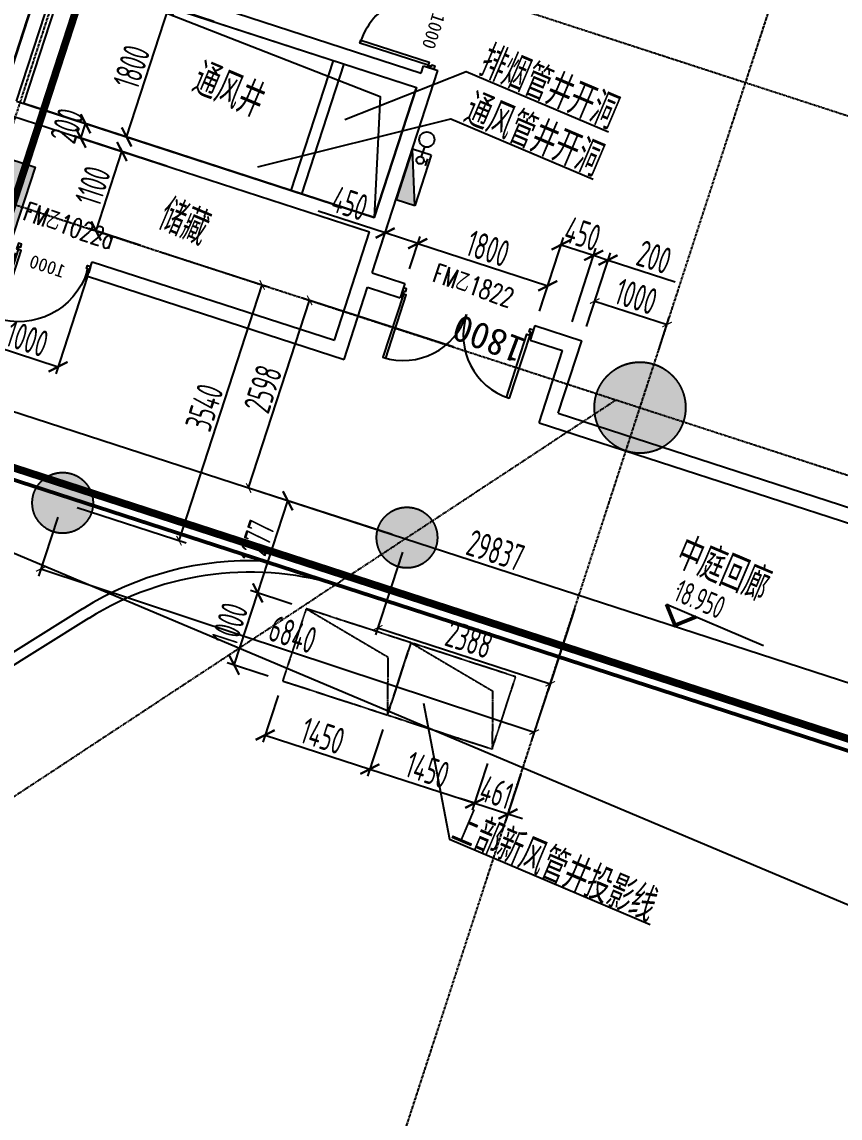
# Model space of a CAD drawing. Extents: x 11778731 to 12007717, y -6694179 to -6314888.
# Drawn here: x 11947444 to 11958213, y -6411741 to -6397310 of the extents above; entities that cross this region are included whole.
import ezdxf
from ezdxf.enums import TextEntityAlignment as Align
from ezdxf.xclip import XClip

# ---------------------------------------------------------------- set-up
doc = ezdxf.new("R2010")
doc.units = 0
doc.header["$LTSCALE"] = 10
doc.header["$MEASUREMENT"] = 0
doc.header["$XCLIPFRAME"] = 0
for name, pattern in [('A3-RG-axis-100$0$CENTER', [2, 1.25, -0.25, 0.25, -0.25]), ('A3-RI-5F$0$DASH', [0.35, 0.25, -0.1]), ('A3-RI-5F$0$DASHDOT', [1, 0.5, -0.25, 0, -0.25]), ('A3-RM-5F$0$DASH', [0.35, 0.25, -0.1]), ('DASHED2', [0.375, 0.25, -0.125])]:
    doc.linetypes.add(name, pattern=pattern)
for name, color, linetype in [('A-CLOD', 200, 'Continuous'), ('A3-RB-5F-100$0$A-DIMS-100', 1, 'Continuous'), ('A3-RG-axis-100$0$A-DIMS-100', 1, 'Continuous'), ('A3-RG-axis-100$0$A-GRID', 1, 'A3-RG-axis-100$0$CENTER'), ('A3-RI-5F$0$0M-FIRE', 30, 'A3-RI-5F$0$DASHDOT'), ('A3-RI-5F$0$A-1-10-01~10(B1~wd)$0$A-EVTR', 3, 'Continuous'), ('A3-RI-5F$0$A-DOOR', 32, 'Continuous'), ('A3-RI-5F$0$A-EVTR', 3, 'Continuous'), ('A3-RI-5F$0$A-FLOR', 2, 'Continuous'), ('A3-RI-5F$0$A-STRS-HRAL', 80, 'Continuous'), ('A3-RI-5F$0$A-SYMB-VOID', 35, 'Continuous'), ('A3-RI-5F$0$A-WALL', 7, 'Continuous'), ('A3-RM-5F$0$0P-FE-FH-P', 41, 'A3-RM-5F$0$YJdef_FE-FH_LINE_F'), ('A3-RM-5F$0$0P-FE-FH-V', 141, 'Continuous'), ('A3-RM-5F$0$0P-FE-HY', 141, 'Continuous'), ('A3-RM-5F$0$A-EQPM', 55, 'Continuous'), ('A3-RS-1F$0$A-HATH-GRAY', 8, 'Continuous'), ('A3-RS-1F$0$A-WALL', 7, 'Continuous'), ('A3-SYMB-5F-100$0$A-SYMB', 4, 'Continuous'), ('A3-SYMB-5F-100$0$A-SYMB-AREA', 4, 'Continuous'), ('A3-SYMB-5F-100$0$A-SYMB-DOOR', 3, 'Continuous'), ('A3-SYMB-5F-100$0$A-SYMB-DOOR1', 3, 'Continuous'), ('A3-SYMB-5F-100$0$A-SYMB-DOOR2', 3, 'Continuous'), ('A3-SYMB-5F-100$0$A-SYMB-DOOR3', 3, 'Continuous'), ('A3-SYMB-5F-100$0$A-SYMB-NAME', 4, 'Continuous'), ('A3-SYMB-5F-100$0$A-SYMB-NAME-E', 4, 'Continuous')]:
    doc.layers.add(name, color=color, linetype=linetype)
doc.styles.add('A3-RB-5F-100$0$XD2008', font='xd-hzs.shx', dxfattribs={"width": 0.7, "bigfont": 'xd-hztxt.shx'})
doc.styles.add('A3-RG-axis-100$0$XD2008', font='xd-hzs.shx', dxfattribs={"width": 0.7, "bigfont": 'xd-hztxt.shx'})
doc.styles.add('A3-RI-5F$0$Standard', font='')
doc.styles.add('A3-RM-5F$0$hz1', font='hzs.shx', dxfattribs={"width": 0.75, "bigfont": 'hztxt.shx'})
doc.styles.add('A3-SYMB-5F-100$0$ECADI', font='hzs.shx', dxfattribs={"width": 0.7, "bigfont": 'hztxt.shx'})
doc.styles.add('A3-SYMB-5F-100$0$ECADI-TXT', font='simplex.shx', dxfattribs={"bigfont": 'hztxt.shx'})
doc.styles.add('A3-SYMB-5F-100$0$XD2008', font='hzs.shx', dxfattribs={"width": 0.7, "bigfont": 'hztxt.shx'})
doc.styles.get('A3-RI-5F$0$Standard').set_extended_font_data('SimSun')
doc.linetypes.add('A3-RM-5F$0$YJdef_FE-FH_LINE_F', pattern='A,4,-0.2,["F",A3-RM-5F$0$hz1,S=0.2,R=0,X=-0.1,Y=-0.1],-0.1', length=4.3)
doc.dimstyles.new('A3-RB-5F-100$0$XD100$0', dxfattribs={"dimscale": 100, "dimtxt": 3.5, "dimasz": 2, "dimexe": 1, "dimexo": 2, "dimgap": 0.5, "dimtad": 1, "dimdec": 0, "dimdsep": 46, "dimtxsty": 'A3-RB-5F-100$0$XD2008', "dimblk1": 'A3-RB-5F-100$0$_ARCHTICK', "dimblk2": 'A3-RB-5F-100$0$_ARCHTICK', "dimsah": 1, "dimcen": 2.5, "dimclrt": 4, "dimaunit": 1, "dimadec": 0, "dimazin": 0, "dimtfac": 1, "dimtdec": 0, "dimtix": 1, "dimtmove": 0, "dimatfit": 3, "dimfxl": 0, "dimtolj": 1, "dimtzin": 0, "dimarcsym": 0})
doc.dimstyles.new('A3-RG-axis-100$0$XD100$0', dxfattribs={"dimscale": 100, "dimtxt": 3.5, "dimasz": 1, "dimexe": 1, "dimexo": 2, "dimgap": 0.5, "dimtad": 1, "dimdec": 0, "dimdsep": 46, "dimtxsty": 'A3-RG-axis-100$0$XD2008', "dimblk1": 'A3-RG-axis-100$0$_ARCHTICK', "dimblk2": 'A3-RG-axis-100$0$_ARCHTICK', "dimsah": 1, "dimcen": 2.5, "dimclrt": 4, "dimaunit": 1, "dimadec": 0, "dimazin": 0, "dimtfac": 1, "dimtdec": 0, "dimtix": 1, "dimtmove": 0, "dimatfit": 3, "dimfxl": 0, "dimtolj": 1, "dimtzin": 0, "dimarcsym": 0})

# ---------------------------------------------------------------- blocks, each defined once
blk = doc.blocks.new('A3-RI-5F$0$J-双扇门-1800')
for points in [[(25, 80), (25, 955), (65, 955), (65, 80)], [(1775, 80), (1775, 955), (1735, 955), (1735, 80)], [(0, 80), (25, 80), (25, 40), (45, 40), (45, 0), (0, 0)], [(1800, 80), (1775, 80), (1775, 40), (1755, 40), (1755, 0), (1800, 0)]]:
    blk.add_lwpolyline(points, close=True)
for centre, start, end in [((25, 80), 360, 90), ((1775, 80), 90, 180)]:
    blk.add_arc(centre, 875, start, end)
at = {"layer": 'Defpoints', "style": 'A3-RI-5F$0$Standard'}
blk.add_text('1800', height=350, rotation=357.2239, dxfattribs=at).set_placement((43, 148))
blk = doc.blocks.new('A3-RI-5F$0$2')
at = {"layer": 'A3-RI-5F$0$A-1-10-01~10(B1~wd)$0$A-EVTR'}
for p, q in [((2275, 2475), (2350, 2475)), ((2275, 2475), (2275, 2400)), ((2350, 2475), (2350, 2100)), ((2400, 225), (2400, 2475)), ((2400, 2475), (2500, 2475)), ((550, 300), (550, 2400)), ((550, 2400), (2275, 2400)), ((2200, 2100), (2350, 2100)), ((2200, 600), (2350, 600)), ((2350, 600), (2350, 225)), ((2275, 300), (550, 300)), ((2275, 300), (2275, 225)), ((2350, 225), (2275, 225)), ((2500, 225), (2400, 225))]:
    blk.add_line(p, q, dxfattribs=at)
for points in [[(0, 2650), (2500, 2650), (2500, 50), (0, 50)], [(375, 600), (375, 550), (275, 550), (275, 600), (225, 600), (225, 2100), (275, 2100), (275, 2150), (375, 2150), (375, 2100), (425, 2100), (425, 600)], [(2300, 1350), (2350, 1350), (2350, 2100), (2300, 2100)], [(2450, 1350), (2500, 1350), (2500, 2100), (2450, 2100)], [(2300, 1350), (2350, 1350), (2350, 600), (2300, 600)], [(2450, 1350), (2500, 1350), (2500, 600), (2450, 600)]]:
    blk.add_lwpolyline(points, close=True, dxfattribs=at)
blk.add_lwpolyline([(2200, 600), (2200, 350), (600, 350), (600, 2350), (2200, 2350), (2200, 2100)], dxfattribs=at)
blk = doc.blocks.new('A3-RI-5F$0$J-单扇门-1000')
for points in [[(-1000, -40), (-975, -40), (-975, 0), (-955, 0), (-955, 40), (-1000, 40)], [(0, -40), (-25, -40), (-25, 0), (-45, 0), (-45, 40), (0, 40)], [(-25, -40), (-25, -990), (-65, -990), (-65, -40)]]:
    blk.add_lwpolyline(points, close=True)
blk.add_arc((-25, -40), 950, 180, 270)
at = {"layer": 'Defpoints', "style": 'A3-RI-5F$0$Standard'}
blk.add_text('1000', height=175, rotation=360, dxfattribs=at).set_placement((-694, -218))
blk = doc.blocks.new('A3-RI-5F$0$J-单扇门-1000-1')
for points in [[(-1000, -82), (-974, -82), (-974, -40), (-953, -40), (-953, 2), (-1000, 2)], [(0, -82), (-26, -82), (-26, -40), (-47, -40), (-47, 2), (0, 2)], [(-26, -82), (-26, -1029), (-68, -1029), (-68, -82)]]:
    blk.add_lwpolyline(points, close=True)
blk.add_arc((-26, -82), 947, 180, 270)
at = {"layer": 'Defpoints', "style": 'A3-RI-5F$0$Standard'}
blk.add_text('1000', height=175, rotation=360, dxfattribs=at).set_placement((-713, -242))
blk = doc.blocks.new('A3-RI-5F')
at = {"layer": 'A3-RI-5F$0$0M-FIRE', "const_width": 100}
blk.add_lwpolyline([(11967013, -6415253), (11967354, -6411246, 0.324925), (11965868, -6409201), (11937492, -6399981, 0.61964), (11935339, -6402015), (11936340, -6405264)], format="xyb", dxfattribs=at)
at = {"layer": 'A3-RI-5F$0$A-FLOR', "linetype": 'A3-RI-5F$0$DASH', "const_width": 50}
blk.add_lwpolyline([(11935482, -6401971), (11937485, -6408472, 0.221145), (11940310, -6411603), (11961152, -6420450, 0.509626), (11966700, -6417115), (11967196, -6411420, 0.349186), (11965822, -6409344), (11937379, -6400103, 0.607532), (11935482, -6401971)], format="xyb", close=True, dxfattribs=at)
at = {"layer": 'A3-RI-5F$0$A-STRS-HRAL'}
for p, q in [((11937492, -6399981), (11965868, -6409201)), ((11937379, -6400103), (11965822, -6409344))]:
    blk.add_line(p, q, dxfattribs=at)
at = {"layer": 'A3-RI-5F$0$A-STRS-HRAL', "color": 8}
for p, q in [((11943740, -6407850), (11948246, -6405034)), ((11948325, -6405161), (11943819, -6407977))]:
    blk.add_line(p, q, dxfattribs=at)
for radius, start in [(4150, 87.4518), (4000, 71.8419)]:
    blk.add_arc((11950445, -6408554), radius, start, 122, dxfattribs=at)
at = {"layer": 'A3-RI-5F$0$A-SYMB-VOID'}
blk.add_lwpolyline([(11937378, -6400103), (11964235, -6411426), (11964776, -6420196)], dxfattribs=at)
at = {"layer": 'A3-RI-5F$0$A-WALL'}
for p, q in [((11946967, -6398959), (11947770, -6396487)), ((11947992, -6396453), (11952699, -6397983)), ((11947374, -6398355), (11947930, -6396644)), ((11947930, -6396644), (11952638, -6398173)), ((11950988, -6399530), (11951544, -6397818)), ((11951130, -6399576), (11951686, -6397864)), ((11952055, -6400613), (11952920, -6397950)), ((11952699, -6397983), (11952730, -6397888)), ((11952730, -6397888), (11952920, -6397950)), ((11952081, -6399885), (11952638, -6398173)), ((11952859, -6398140), (11952859, -6398140)), ((11947374, -6398355), (11952081, -6399885)), ((11947312, -6398546), (11952019, -6400075)), ((11951556, -6401502), (11952019, -6400075)), ((11948308, -6400657), (11948370, -6400467)), ((11948370, -6400467), (11951556, -6401502)), ((11948308, -6400657), (11951684, -6401754)), ((11952055, -6400613), (11952483, -6400752)), ((11951684, -6401754), (11951993, -6400803)), ((11951993, -6400803), (11952421, -6400942)), ((11952483, -6400752), (11952421, -6400942)), ((11954195, -6401308), (11954133, -6401498)), ((11954195, -6401308), (11954813, -6401509)), ((11954133, -6401498), (11954561, -6401637)), ((11954504, -6402460), (11954813, -6401509)), ((11954252, -6402588), (11954561, -6401637)), ((11954504, -6402460), (11965439, -6406013)), ((11954252, -6402588), (11965419, -6406216))]:
    blk.add_line(p, q, dxfattribs=at)
at = {"layer": 'A3-RI-5F$0$A-DOOR'}
for name, p, rotation in [('A3-RI-5F$0$J-单扇门-1000-1', (11952863, -6397931), 251.9999999999614), ('A3-RI-5F$0$J-双扇门-1800', (11954177, -6401365), 161.9999999999112)]:
    blk.add_blockref(name, p, dxfattribs=dict(at, rotation=rotation))
at = {"layer": 'A3-RI-5F$0$A-DOOR', "xscale": -1, "rotation": 341.9997067485441}
blk.add_blockref('A3-RI-5F$0$J-单扇门-1000', (11947385, -6400261), dxfattribs=at)
at = {"layer": 'A3-RI-5F$0$A-EVTR', "rotation": 162.0000000030334}
blk.add_blockref('A3-RI-5F$0$2', (11947786, -6396439), dxfattribs=at)
blk = doc.blocks.new('A3-RG-axis-100$0$_ARCHTICK')
at = {"color": 0, "linetype": 'ByBlock', "const_width": 0.15}
blk.add_lwpolyline([(-0.5, -0.5), (0.5, 0.5)], dxfattribs=at)
blk = doc.blocks.new('*D302')
at = {"layer": 'A3-RG-axis-100$0$A-DIMS-100', "color": 0, "lineweight": -2}
for p, q in [((11947917, -6403831), (11947661, -6404607)), ((11947692, -6404512), (11954186, -6406659)), ((11954411, -6405978), (11954155, -6406754))]:
    blk.add_line(p, q, dxfattribs=at)
at = {"layer": 'Defpoints', "color": 0}
for p in [(11947980, -6403642), (11954474, -6405788), (11954186, -6406659)]:
    blk.add_point(p, dxfattribs=at)
at = {"layer": 'A3-RG-axis-100$0$A-DIMS-100', "color": 0, "lineweight": -2, "xscale": 100, "yscale": 100, "zscale": 100}
for p, rotation in [((11947692, -6404512), 161.7087106321232), ((11954186, -6406659), 341.7087106321233)]:
    blk.add_blockref('A3-RG-axis-100$0$_ARCHTICK', p, dxfattribs=dict(at, rotation=rotation))
at = {"layer": 'A3-RG-axis-100$0$A-DIMS-100', "color": 4, "insert": (11951010, -6405372), "char_height": 350, "attachment_point": 5, "rotation": 341.7087, "style": 'A3-RG-axis-100$0$XD2008'}
blk.add_mtext('\\A1;6840', dxfattribs=at)
blk = doc.blocks.new('*D303')
at = {"layer": 'A3-RG-axis-100$0$A-DIMS-100', "color": 0, "lineweight": -2}
for p, q in [((11949264, -6400337), (11950701, -6400803)), ((11949512, -6404139), (11950606, -6400773)), ((11948170, -6403703), (11949607, -6404170))]:
    blk.add_line(p, q, dxfattribs=at)
at = {"layer": 'Defpoints', "color": 0}
for p in [(11949074, -6400275), (11950606, -6400773), (11947980, -6403642)]:
    blk.add_point(p, dxfattribs=at)
at = {"layer": 'A3-RG-axis-100$0$A-DIMS-100', "color": 0, "lineweight": -2, "xscale": 100, "yscale": 100, "zscale": 100}
for p, rotation in [((11950606, -6400773), 71.99810502987245), ((11949512, -6404139), 251.9981050298724)]:
    blk.add_blockref('A3-RG-axis-100$0$_ARCHTICK', p, dxfattribs=dict(at, rotation=rotation))
at = {"layer": 'A3-RG-axis-100$0$A-DIMS-100', "color": 4, "insert": (11949845, -6402386), "char_height": 350, "attachment_point": 5, "rotation": 71.9981, "style": 'A3-RG-axis-100$0$XD2008'}
blk.add_mtext('\\A1;3540', dxfattribs=at)
blk = doc.blocks.new('*D304')
at = {"layer": 'A3-RG-axis-100$0$A-DIMS-100', "color": 0, "lineweight": -2}
for p, q in [((11950428, -6403446), (11951231, -6400976)), ((11953118, -6401589), (11951136, -6400945)), ((11952315, -6404059), (11950333, -6403416))]:
    blk.add_line(p, q, dxfattribs=at)
at = {"layer": 'Defpoints', "color": 0}
for p in [(11951231, -6400976), (11953308, -6401651), (11952505, -6404121)]:
    blk.add_point(p, dxfattribs=at)
at = {"layer": 'A3-RG-axis-100$0$A-DIMS-100', "color": 0, "lineweight": -2, "xscale": 100, "yscale": 100, "zscale": 100}
for p, rotation in [((11951231, -6400976), 71.99999999992403), ((11950428, -6403446), 251.999999999924)]:
    blk.add_blockref('A3-RG-axis-100$0$_ARCHTICK', p, dxfattribs=dict(at, rotation=rotation))
at = {"layer": 'A3-RG-axis-100$0$A-DIMS-100', "color": 4, "insert": (11950616, -6402142), "char_height": 350, "attachment_point": 5, "rotation": 72, "style": 'A3-RG-axis-100$0$XD2008'}
blk.add_mtext('\\A1;2598', dxfattribs=at)
blk = doc.blocks.new('*D248')
at = {"layer": 'A3-RG-axis-100$0$A-DIMS-100', "color": 0, "lineweight": -2}
for p, q in [((11952451, -6404289), (11952096, -6405381)), ((11954722, -6405027), (11954367, -6406119)), ((11952127, -6405286), (11954398, -6406024))]:
    blk.add_line(p, q, dxfattribs=at)
at = {"layer": 'Defpoints', "color": 0}
for p in [(11952512, -6404099), (11954783, -6404836), (11954398, -6406024)]:
    blk.add_point(p, dxfattribs=at)
at = {"layer": 'A3-RG-axis-100$0$A-DIMS-100', "color": 0, "lineweight": -2, "xscale": 100, "yscale": 100, "zscale": 100}
for p, rotation in [((11952127, -6405286), 161.9999999999081), ((11954398, -6406024), 341.9999999999081)]:
    blk.add_blockref('A3-RG-axis-100$0$_ARCHTICK', p, dxfattribs=dict(at, rotation=rotation))
at = {"layer": 'A3-RG-axis-100$0$A-DIMS-100', "color": 4, "insert": (11953332, -6405441), "char_height": 350, "attachment_point": 5, "rotation": 342, "style": 'A3-RG-axis-100$0$XD2008'}
blk.add_mtext('\\A1;2388', dxfattribs=at)
blk = doc.blocks.new('A3-SYMB-5F-100$0$ECADI-TAG-ROOM')
at = {"layer": 'A3-SYMB-5F-100$0$A-SYMB-AREA', "style": 'A3-SYMB-5F-100$0$ECADI', "width": 0.7}
blk.add_attdef('340M2', text='', height=2.5, dxfattribs=at).set_placement((7.17, -1.75), align=Align.MIDDLE_LEFT)
at = {"layer": 'A3-SYMB-5F-100$0$A-SYMB-NAME', "style": 'A3-SYMB-5F-100$0$ECADI', "width": 0.7}
blk.add_attdef('CHINESENAME', (-5.13, 0.09), '', height=4.5, dxfattribs=at)
at = {"layer": 'A3-SYMB-5F-100$0$A-SYMB-NAME-E', "style": 'A3-SYMB-5F-100$0$ECADI', "width": 0.7}
for tag, p in [('ENGLISHHIGH', (-5.13, 8.04)), ('ENGLISHLOW', (-5.13, 4.84))]:
    blk.add_attdef(tag, p, '', height=2.5, dxfattribs=at)
blk = doc.blocks.new('A3-SYMB-5F-100$0$ECADI-TAG-DOOR')
at = {"layer": 'A3-SYMB-5F-100$0$A-SYMB-DOOR', "style": 'A3-SYMB-5F-100$0$ECADI-TXT', "width": 0.7}
for tag, p in [('门窗主编号1', (-6.41, 7.26)), ('门窗主编号2', (2.08, 7.26))]:
    blk.add_attdef(tag, p, '', height=2.5, dxfattribs=at)
at = {"layer": 'A3-SYMB-5F-100$0$A-SYMB-DOOR', "style": 'A3-SYMB-5F-100$0$ECADI-TXT', "width": 0.7, "flags": 1}
for tag, p in [('洞口尺寸(宽X高)', (-6.42, 1.62)), ('备注', (-6.39, -1.21))]:
    blk.add_attdef(tag, p, '', height=2.5, dxfattribs=at)
at = {"layer": 'A3-SYMB-5F-100$0$A-SYMB-DOOR1', "style": 'A3-SYMB-5F-100$0$ECADI-TXT', "width": 0.7}
blk.add_attdef('门窗辅编号1', (-6.41, 4.41), '', height=2.5, dxfattribs=at)
at = {"layer": 'A3-SYMB-5F-100$0$A-SYMB-DOOR2', "style": 'A3-SYMB-5F-100$0$ECADI-TXT', "width": 0.7}
blk.add_attdef('门窗辅编号2', (-2.86, 4.41), '', height=2.5, dxfattribs=at)
at = {"layer": 'A3-SYMB-5F-100$0$A-SYMB-DOOR3', "style": 'A3-SYMB-5F-100$0$ECADI-TXT', "width": 0.7}
blk.add_attdef('门窗辅编号3', (2.32, 4.41), '', height=2.5, dxfattribs=at)
blk = doc.blocks.new('A3-SYMB-5F-100$0$ECADI-TAG-HGHT（国标）')
at = {"layer": '', "color": 1}
blk.add_line((-2.12, 2.12), (11.77, 2.12), dxfattribs=at)
at = {"color": 1, "const_width": 0.5}
blk.add_lwpolyline([(-2.12, 2.12), (0, 0), (2.12, 2.12)], dxfattribs=at)
at = {"color": 1}
blk.add_point((-1.48, 4.6), dxfattribs=at)
at = {"style": 'A3-SYMB-5F-100$0$XD2008', "width": 0.7}
blk.add_attdef('FL', text='', height=3, dxfattribs=at).set_placement((-2.69, 2.97), align=Align.RIGHT)
for tag, p in [('F.F.L.', (2.28, 2.97)), ('T.O.S.', (2.28, -1.1))]:
    blk.add_attdef(tag, p, '', height=3, dxfattribs=at)
blk = doc.blocks.new('A3-SYMB-5F-100')
at = {"layer": 'A3-SYMB-5F-100$0$A-SYMB'}
for points in [[(11951696, -6398595), (11953293, -6397962), (11955163, -6398756)], [(11950551, -6399217), (11953090, -6398585), (11954961, -6399379)], [(11952729, -6406278), (11953070, -6408071), (11955711, -6409192)]]:
    blk.add_lwpolyline(points, dxfattribs=at)
ref = blk.add_blockref('A3-SYMB-5F-100$0$ECADI-TAG-ROOM', (11955045, -6398700), dxfattribs=dict(at, xscale=99.99999999989048, yscale=100.0000000001164, rotation=337.0000000000827))
ref.add_attrib('CHINESENAME', '排烟管井开洞', (11953430, -6398005), dxfattribs={"height": 450, "rotation": 337, "style": 'A3-SYMB-5F-100$0$ECADI', "width": 0.7})
ref = blk.add_blockref('A3-SYMB-5F-100$0$ECADI-TAG-ROOM', (11950118, -6398436), dxfattribs=dict(at, xscale=99.99999999989046, yscale=100.0000000001164, rotation=337))
ref.add_attrib('CHINESENAME', '通风井', (11949650, -6398227), dxfattribs={"height": 450, "rotation": 337, "style": 'A3-SYMB-5F-100$0$ECADI', "width": 0.7})
ref = blk.add_blockref('A3-SYMB-5F-100$0$ECADI-TAG-ROOM', (11954843, -6399323), dxfattribs=dict(at, xscale=99.99999999989048, yscale=100.0000000001164, rotation=337.0000000000827))
ref.add_attrib('CHINESENAME', '通风管井开洞', (11953228, -6398628), dxfattribs={"height": 450, "rotation": 337, "style": 'A3-SYMB-5F-100$0$ECADI', "width": 0.7})
ref = blk.add_blockref('A3-SYMB-5F-100$0$ECADI-TAG-ROOM', (11949677, -6400234), dxfattribs=dict(at, xscale=99.99999999989046, yscale=100.0000000001164, rotation=337))
ref.add_attrib('CHINESENAME', '储藏', (11949208, -6400026), dxfattribs={"height": 450, "rotation": 337, "style": 'A3-SYMB-5F-100$0$ECADI', "width": 0.7})
ref = blk.add_blockref('A3-SYMB-5F-100$0$ECADI-TAG-ROOM', (11958753, -6405579), dxfattribs=dict(at, xscale=-99.99999999989046, yscale=100.0000000001164, rotation=337.0000000003391))
ref.add_attrib('CHINESENAME', '中庭回廊', (11956011, -6404475), dxfattribs={"height": 450, "rotation": 337, "style": 'A3-SYMB-5F-100$0$ECADI', "width": 0.7})
ref = blk.add_blockref('A3-SYMB-5F-100$0$ECADI-TAG-HGHT（国标）', (11956040, -6405254), dxfattribs=dict(at, xscale=99.99999999999999, yscale=99.99999999999999, zscale=99.99999999999997, rotation=337))
ref.add_attrib('F.F.L.', '18.950', (11956006, -6404917), dxfattribs={"layer": '0', "height": 300, "rotation": 337, "style": 'A3-SYMB-5F-100$0$XD2008', "width": 0.7})
ref = blk.add_blockref('A3-SYMB-5F-100$0$ECADI-TAG-ROOM', (11955812, -6409176), dxfattribs=dict(at, xscale=-99.99999999989046, yscale=100.0000000001164, rotation=337.0000000003391))
ref.add_attrib('CHINESENAME', '上部新风管井投影线', (11953070, -6408071), dxfattribs={"height": 450, "rotation": 337, "style": 'A3-SYMB-5F-100$0$ECADI', "width": 0.7})
at = {"layer": 'A3-SYMB-5F-100$0$A-SYMB-DOOR'}
ref = blk.add_blockref('A3-SYMB-5F-100$0$ECADI-TAG-DOOR', (11948588, -6401073, -333), dxfattribs=dict(at, xscale=99.99999999997291, yscale=100, zscale=100, rotation=341.1066567178231))
ref.add_attrib('门窗主编号1', 'FM乙1022a', dxfattribs={"height": 250, "rotation": 341.1067, "style": 'A3-SYMB-5F-100$0$ECADI-TXT', "width": 0.7}).set_placement((11948607, -6400309, -333), align=Align.RIGHT)
ref = blk.add_blockref('A3-SYMB-5F-100$0$ECADI-TAG-DOOR', (11953844, -6401838, -333), dxfattribs=dict(at, xscale=99.99999999997291, yscale=100, zscale=100, rotation=341.1066567178231))
ref.add_attrib('门窗主编号1', 'FM乙1822', dxfattribs={"height": 250, "rotation": 341.1067, "style": 'A3-SYMB-5F-100$0$ECADI-TXT', "width": 0.7}).set_placement((11953863, -6401074, -333), align=Align.RIGHT)
blk = doc.blocks.new('A3-RS-1F')
at = {"layer": 'A3-RS-1F$0$A-HATH-GRAY'}
blk.add_hatch(color=256, dxfattribs=at).paths.add_polyline_path([(11946761, -6398945), (11946421, -6399991), (11947277, -6400269), (11947617, -6399223)])
h = blk.add_hatch(color=256, dxfattribs=at)
edge = h.paths.add_edge_path()
edge.add_arc((11955579, -6402388), 600, 0, 360)
h = blk.add_hatch(color=256, dxfattribs=at)
edge = h.paths.add_edge_path()
edge.add_arc((11947980, -6403642), 400, 0, 360)
h = blk.add_hatch(color=256, dxfattribs=at)
edge = h.paths.add_edge_path()
edge.add_arc((11952512, -6404099), 400, 0, 360)
at = {"layer": 'A3-RS-1F$0$A-WALL'}
blk.add_lwpolyline([(11946421, -6399991), (11946761, -6398945), (11947617, -6399223), (11947277, -6400269)], close=True, dxfattribs=at)
for centre, radius in [((11955579, -6402388), 600), ((11947980, -6403642), 400), ((11952512, -6404099), 400)]:
    blk.add_circle(centre, radius, dxfattribs=at)
blk = doc.blocks.new('A3-RB-5F-100$0$_ARCHTICK')
at = {"color": 0, "linetype": 'ByBlock', "const_width": 0.15}
blk.add_lwpolyline([(-0.5, -0.5), (0.5, 0.5)], dxfattribs=at)
blk = doc.blocks.new('*D989')
at = {"layer": 'A3-RB-5F-100$0$A-DIMS-100', "color": 0, "lineweight": -2}
for p, q in [((11949350, -6399208), (11948665, -6398985)), ((11948420, -6400062), (11948760, -6399016)), ((11949010, -6400254), (11948325, -6400032))]:
    blk.add_line(p, q, dxfattribs=at)
at = {"layer": 'Defpoints', "color": 0}
for p in [(11948760, -6399016), (11949540, -6399270), (11949200, -6400316)]:
    blk.add_point(p, dxfattribs=at)
at = {"layer": 'A3-RB-5F-100$0$A-DIMS-100', "color": 0, "lineweight": -2, "xscale": 200, "yscale": 200, "zscale": 200}
for p, rotation in [((11948760, -6399016), 72.00000000005687), ((11948420, -6400062), 252.0000000000569)]:
    blk.add_blockref('A3-RB-5F-100$0$_ARCHTICK', p, dxfattribs=dict(at, rotation=rotation))
at = {"layer": 'A3-RB-5F-100$0$A-DIMS-100', "color": 4, "insert": (11948376, -6399470), "char_height": 350, "attachment_point": 5, "rotation": 72, "style": 'A3-RB-5F-100$0$XD2008'}
blk.add_mtext('\\A1;1100', dxfattribs=at)
blk = doc.blocks.new('*D990')
at = {"layer": 'A3-RB-5F-100$0$A-DIMS-100', "color": 0, "lineweight": -2}
for p, q in [((11949412, -6399018), (11948187, -6398620)), ((11948220, -6398841), (11948282, -6398651)), ((11949350, -6399208), (11948125, -6398810))]:
    blk.add_line(p, q, dxfattribs=at)
at = {"layer": 'Defpoints', "color": 0}
for p in [(11948282, -6398651), (11949602, -6399080), (11949540, -6399270)]:
    blk.add_point(p, dxfattribs=at)
at = {"layer": 'A3-RB-5F-100$0$A-DIMS-100', "color": 0, "lineweight": -2, "xscale": 200, "yscale": 200, "zscale": 200}
for p, rotation in [((11948282, -6398651), 72.00000000017484), ((11948220, -6398841), 252.0000000001749)]:
    blk.add_blockref('A3-RB-5F-100$0$_ARCHTICK', p, dxfattribs=dict(at, rotation=rotation))
at = {"layer": 'A3-RB-5F-100$0$A-DIMS-100', "color": 4, "insert": (11948037, -6398676), "char_height": 350, "attachment_point": 5, "rotation": 72, "style": 'A3-RB-5F-100$0$XD2008'}
blk.add_mtext('\\A1;200', dxfattribs=at)
blk = doc.blocks.new('*D991')
at = {"layer": 'A3-RB-5F-100$0$A-DIMS-100', "color": 0, "lineweight": -2}
for p, q in [((11948822, -6398826), (11949378, -6397114)), ((11949968, -6397306), (11949283, -6397083)), ((11949412, -6399018), (11948727, -6398795))]:
    blk.add_line(p, q, dxfattribs=at)
at = {"layer": 'Defpoints', "color": 0}
for p in [(11949378, -6397114), (11950158, -6397368), (11949602, -6399080)]:
    blk.add_point(p, dxfattribs=at)
at = {"layer": 'A3-RB-5F-100$0$A-DIMS-100', "color": 0, "lineweight": -2, "xscale": 200, "yscale": 200, "zscale": 200}
for p, rotation in [((11949378, -6397114), 72.00000000005963), ((11948822, -6398826), 252.0000000000597)]:
    blk.add_blockref('A3-RB-5F-100$0$_ARCHTICK', p, dxfattribs=dict(at, rotation=rotation))
at = {"layer": 'A3-RB-5F-100$0$A-DIMS-100', "color": 4, "insert": (11948886, -6397901), "char_height": 350, "attachment_point": 5, "rotation": 72, "style": 'A3-RB-5F-100$0$XD2008'}
blk.add_mtext('\\A1;1800', dxfattribs=at)
blk = doc.blocks.new('*D992')
at = {"layer": 'A3-RB-5F-100$0$A-DIMS-100', "color": 0, "lineweight": -2}
for p, q in [((11950030, -6397116), (11948805, -6396718)), ((11948839, -6396939), (11948900, -6396749)), ((11949968, -6397306), (11948743, -6396908))]:
    blk.add_line(p, q, dxfattribs=at)
at = {"layer": 'Defpoints', "color": 0}
for p in [(11948900, -6396749), (11950220, -6397177), (11950158, -6397368)]:
    blk.add_point(p, dxfattribs=at)
at = {"layer": 'A3-RB-5F-100$0$A-DIMS-100', "color": 0, "lineweight": -2, "xscale": 200, "yscale": 200, "zscale": 200}
for p, rotation in [((11948900, -6396749), 71.99999999969693), ((11948839, -6396939), 251.9999999996969)]:
    blk.add_blockref('A3-RB-5F-100$0$_ARCHTICK', p, dxfattribs=dict(at, rotation=rotation))
at = {"layer": 'A3-RB-5F-100$0$A-DIMS-100', "color": 4, "insert": (11948655, -6396774), "char_height": 350, "attachment_point": 5, "rotation": 72, "style": 'A3-RB-5F-100$0$XD2008'}
blk.add_mtext('\\A1;200', dxfattribs=at)
blk = doc.blocks.new('*D870')
at = {"layer": 'A3-RB-5F-100$0$A-DIMS-100', "color": 0, "lineweight": -2}
for p, q in [((11947357, -6400348), (11946939, -6401636)), ((11948308, -6400657), (11947890, -6401945)), ((11946969, -6401541), (11947920, -6401850))]:
    blk.add_line(p, q, dxfattribs=at)
at = {"layer": 'Defpoints', "color": 0}
for p in [(11947419, -6400158), (11948370, -6400467), (11947920, -6401850)]:
    blk.add_point(p, dxfattribs=at)
at = {"layer": 'A3-RB-5F-100$0$A-DIMS-100', "color": 0, "lineweight": -2, "xscale": 200, "yscale": 200, "zscale": 200}
for p, rotation in [((11946969, -6401541), 161.999999999787), ((11947920, -6401850), 341.999999999787)]:
    blk.add_blockref('A3-RB-5F-100$0$_ARCHTICK', p, dxfattribs=dict(at, rotation=rotation))
at = {"layer": 'A3-RB-5F-100$0$A-DIMS-100', "color": 4, "insert": (11947514, -6401481), "char_height": 350, "attachment_point": 5, "rotation": 342, "style": 'A3-RB-5F-100$0$XD2008'}
blk.add_mtext('\\A1;1000', dxfattribs=at)
blk = doc.blocks.new('*D875')
at = {"layer": 'A3-RB-5F-100$0$A-DIMS-100', "color": 0, "lineweight": -2}
for p, q in [((11952225, -6400089), (11951341, -6399801)), ((11952117, -6400422), (11952256, -6399994)), ((11952653, -6400228), (11952225, -6400089)), ((11952545, -6400561), (11952684, -6400133))]:
    blk.add_line(p, q, dxfattribs=at)
at = {"layer": 'Defpoints', "color": 0}
for p in [(11952653, -6400228), (11952055, -6400613), (11952483, -6400752)]:
    blk.add_point(p, dxfattribs=at)
at = {"layer": 'A3-RB-5F-100$0$A-DIMS-100', "color": 0, "lineweight": -2, "xscale": 200, "yscale": 200, "zscale": 200}
for p, rotation in [((11952225, -6400089), 162.0000000001291), ((11952653, -6400228), 342.000000000129)]:
    blk.add_blockref('A3-RB-5F-100$0$_ARCHTICK', p, dxfattribs=dict(at, rotation=rotation))
at = {"layer": 'A3-RB-5F-100$0$A-DIMS-100', "color": 4, "insert": (11951758, -6399700), "char_height": 350, "attachment_point": 5, "rotation": 342, "style": 'A3-RB-5F-100$0$XD2008'}
blk.add_mtext('\\A1;450', dxfattribs=at)
blk = doc.blocks.new('*D876')
at = {"layer": 'A3-RB-5F-100$0$A-DIMS-100', "color": 0, "lineweight": -2}
for p, q in [((11952545, -6400561), (11952684, -6400133)), ((11952653, -6400228), (11954365, -6400784)), ((11954257, -6401118), (11954396, -6400689))]:
    blk.add_line(p, q, dxfattribs=at)
at = {"layer": 'Defpoints', "color": 0}
for p in [(11952483, -6400752), (11954365, -6400784), (11954195, -6401308)]:
    blk.add_point(p, dxfattribs=at)
at = {"layer": 'A3-RB-5F-100$0$A-DIMS-100', "color": 0, "lineweight": -2, "xscale": 200, "yscale": 200, "zscale": 200}
for p, rotation in [((11952653, -6400228), 162.0000000001192), ((11954365, -6400784), 342.0000000001192)]:
    blk.add_blockref('A3-RB-5F-100$0$_ARCHTICK', p, dxfattribs=dict(at, rotation=rotation))
at = {"layer": 'A3-RB-5F-100$0$A-DIMS-100', "color": 4, "insert": (11953579, -6400292), "char_height": 350, "attachment_point": 5, "rotation": 342, "style": 'A3-RB-5F-100$0$XD2008'}
blk.add_mtext('\\A1;1800', dxfattribs=at)
blk = doc.blocks.new('*D877')
at = {"layer": 'A3-RB-5F-100$0$A-DIMS-100', "color": 0, "lineweight": -2}
for p, q in [((11954257, -6401118), (11954572, -6400149)), ((11954541, -6400244), (11954969, -6400383)), ((11954685, -6401257), (11955000, -6400288))]:
    blk.add_line(p, q, dxfattribs=at)
at = {"layer": 'Defpoints', "color": 0}
for p in [(11954969, -6400383), (11954195, -6401308), (11954623, -6401447)]:
    blk.add_point(p, dxfattribs=at)
at = {"layer": 'A3-RB-5F-100$0$A-DIMS-100', "color": 0, "lineweight": -2, "xscale": 200, "yscale": 200, "zscale": 200}
for p, rotation in [((11954541, -6400244), 162.0000000001742), ((11954969, -6400383), 342.0000000001743)]:
    blk.add_blockref('A3-RB-5F-100$0$_ARCHTICK', p, dxfattribs=dict(at, rotation=rotation))
at = {"layer": 'A3-RB-5F-100$0$A-DIMS-100', "color": 4, "insert": (11954824, -6400100), "char_height": 350, "attachment_point": 5, "rotation": 342, "style": 'A3-RB-5F-100$0$XD2008'}
blk.add_mtext('\\A1;450', dxfattribs=at)
blk = doc.blocks.new('*D878')
at = {"layer": 'A3-RB-5F-100$0$A-DIMS-100', "color": 0, "lineweight": -2}
for p, q in [((11954685, -6401257), (11955000, -6400288)), ((11954875, -6401319), (11955190, -6400350)), ((11954969, -6400383), (11955159, -6400445)), ((11955159, -6400445), (11956043, -6400733))]:
    blk.add_line(p, q, dxfattribs=at)
at = {"layer": 'Defpoints', "color": 0}
for p in [(11955159, -6400445), (11954623, -6401447), (11954813, -6401509)]:
    blk.add_point(p, dxfattribs=at)
at = {"layer": 'A3-RB-5F-100$0$A-DIMS-100', "color": 0, "lineweight": -2, "xscale": 200, "yscale": 200, "zscale": 200}
for p, rotation in [((11954969, -6400383), 162.0000000000203), ((11955159, -6400445), 342.0000000000203)]:
    blk.add_blockref('A3-RB-5F-100$0$_ARCHTICK', p, dxfattribs=dict(at, rotation=rotation))
at = {"layer": 'A3-RB-5F-100$0$A-DIMS-100', "color": 4, "insert": (11955766, -6400406), "char_height": 350, "attachment_point": 5, "rotation": 342, "style": 'A3-RB-5F-100$0$XD2008'}
blk.add_mtext('\\A1;200', dxfattribs=at)
blk = doc.blocks.new('*D879')
at = {"layer": 'A3-RB-5F-100$0$A-DIMS-100', "color": 0, "lineweight": -2}
for p, q in [((11954875, -6401319), (11955014, -6400890)), ((11954983, -6400985), (11955935, -6401294)), ((11955826, -6401628), (11955965, -6401199))]:
    blk.add_line(p, q, dxfattribs=at)
at = {"layer": 'Defpoints', "color": 0}
for p in [(11955935, -6401294), (11954813, -6401509), (11955764, -6401818)]:
    blk.add_point(p, dxfattribs=at)
at = {"layer": 'A3-RB-5F-100$0$A-DIMS-100', "color": 0, "lineweight": -2, "xscale": 100, "yscale": 100, "zscale": 100}
for p, rotation in [((11954983, -6400985), 162.0000000001473), ((11955935, -6401294), 342.0000000001473)]:
    blk.add_blockref('A3-RB-5F-100$0$_ARCHTICK', p, dxfattribs=dict(at, rotation=rotation))
at = {"layer": 'A3-RB-5F-100$0$A-DIMS-100', "color": 4, "insert": (11955529, -6400925), "char_height": 350, "attachment_point": 5, "rotation": 342, "style": 'A3-RB-5F-100$0$XD2008'}
blk.add_mtext('\\A1;1000', dxfattribs=at)
blk = doc.blocks.new('*D586')
at = {"layer": 'A3-RB-5F-100$0$A-DIMS-100', "color": 0, "lineweight": -2}
for p, q in [((11937553, -6399793), (11937740, -6399219)), ((11937709, -6399314), (11966085, -6408533)), ((11965930, -6409011), (11966116, -6408438))]:
    blk.add_line(p, q, dxfattribs=at)
at = {"layer": 'Defpoints', "color": 0}
for p in [(11937491, -6399983), (11966085, -6408533), (11965868, -6409201)]:
    blk.add_point(p, dxfattribs=at)
at = {"layer": 'A3-RB-5F-100$0$A-DIMS-100', "color": 0, "lineweight": -2, "xscale": 200, "yscale": 200, "zscale": 200}
for p, rotation in [((11937709, -6399314), 162.0028284172369), ((11966085, -6408533), 342.002828417237)]:
    blk.add_blockref('A3-RB-5F-100$0$_ARCHTICK', p, dxfattribs=dict(at, rotation=rotation))
at = {"layer": 'A3-RB-5F-100$0$A-DIMS-100', "color": 4, "insert": (11953678, -6404266), "char_height": 350, "attachment_point": 5, "rotation": 342.0028, "style": 'A3-RB-5F-100$0$XD2008'}
blk.add_mtext('\\A1;29837', dxfattribs=at)
blk = doc.blocks.new('*D804')
at = {"layer": 'A3-RB-5F-100$0$A-DIMS-100', "color": 0, "lineweight": -2}
for p, q in [((11950239, -6405779), (11950548, -6404828)), ((11950995, -6404974), (11950453, -6404797)), ((11950686, -6405925), (11950144, -6405748))]:
    blk.add_line(p, q, dxfattribs=at)
at = {"layer": 'Defpoints', "color": 0}
for p in [(11950548, -6404828), (11951185, -6405035), (11950876, -6405986)]:
    blk.add_point(p, dxfattribs=at)
at = {"layer": 'A3-RB-5F-100$0$A-DIMS-100', "color": 0, "lineweight": -2, "xscale": 200, "yscale": 200, "zscale": 200}
for p, rotation in [((11950548, -6404828), 72.00000000007762), ((11950239, -6405779), 252.0000000000776)]:
    blk.add_blockref('A3-RB-5F-100$0$_ARCHTICK', p, dxfattribs=dict(at, rotation=rotation))
at = {"layer": 'A3-RB-5F-100$0$A-DIMS-100', "color": 4, "insert": (11950179, -6405234), "char_height": 350, "attachment_point": 5, "rotation": 72, "style": 'A3-RB-5F-100$0$XD2008'}
blk.add_mtext('\\A1;1000', dxfattribs=at)
blk = doc.blocks.new('*D805')
at = {"layer": 'A3-RB-5F-100$0$A-DIMS-100', "color": 0, "lineweight": -2}
for p, q in [((11950548, -6404828), (11950943, -6403614)), ((11951390, -6403759), (11950847, -6403583)), ((11950995, -6404974), (11950453, -6404797))]:
    blk.add_line(p, q, dxfattribs=at)
at = {"layer": 'Defpoints', "color": 0}
for p in [(11950943, -6403614), (11951580, -6403821), (11951185, -6405035)]:
    blk.add_point(p, dxfattribs=at)
at = {"layer": 'A3-RB-5F-100$0$A-DIMS-100', "color": 0, "lineweight": -2, "xscale": 200, "yscale": 200, "zscale": 200}
for p, rotation in [((11950943, -6403614), 72.00000000011399), ((11950548, -6404828), 252.000000000114)]:
    blk.add_blockref('A3-RB-5F-100$0$_ARCHTICK', p, dxfattribs=dict(at, rotation=rotation))
at = {"layer": 'A3-RB-5F-100$0$A-DIMS-100', "color": 4, "insert": (11950531, -6404151), "char_height": 350, "attachment_point": 5, "rotation": 72, "style": 'A3-RB-5F-100$0$XD2008'}
blk.add_mtext('\\A1;1277', dxfattribs=at)
blk = doc.blocks.new('*D806')
at = {"layer": 'A3-RB-5F-100$0$A-DIMS-100', "color": 0, "lineweight": -2}
for p, q in [((11950815, -6406177), (11950614, -6406793)), ((11952194, -6406625), (11951993, -6407241)), ((11950645, -6406698), (11952024, -6407146))]:
    blk.add_line(p, q, dxfattribs=at)
at = {"layer": 'Defpoints', "color": 0}
for p in [(11950876, -6405986), (11952255, -6406434), (11952024, -6407146)]:
    blk.add_point(p, dxfattribs=at)
at = {"layer": 'A3-RB-5F-100$0$A-DIMS-100', "color": 0, "lineweight": -2, "xscale": 200, "yscale": 200, "zscale": 200}
for p, rotation in [((11950645, -6406698), 161.9999999998145), ((11952024, -6407146), 341.9999999998144)]:
    blk.add_blockref('A3-RB-5F-100$0$_ARCHTICK', p, dxfattribs=dict(at, rotation=rotation))
at = {"layer": 'A3-RB-5F-100$0$A-DIMS-100', "color": 4, "insert": (11951404, -6406708), "char_height": 350, "attachment_point": 5, "rotation": 342, "style": 'A3-RB-5F-100$0$XD2008'}
blk.add_mtext('\\A1;1450', dxfattribs=at)
blk = doc.blocks.new('*D807')
at = {"layer": 'A3-RB-5F-100$0$A-DIMS-100', "color": 0, "lineweight": -2}
for p, q in [((11952194, -6406625), (11951993, -6407241)), ((11953573, -6407073), (11953372, -6407689)), ((11952024, -6407146), (11953403, -6407594))]:
    blk.add_line(p, q, dxfattribs=at)
at = {"layer": 'Defpoints', "color": 0}
for p in [(11952255, -6406434), (11953634, -6406883), (11953403, -6407594)]:
    blk.add_point(p, dxfattribs=at)
at = {"layer": 'A3-RB-5F-100$0$A-DIMS-100', "color": 0, "lineweight": -2, "xscale": 200, "yscale": 200, "zscale": 200}
for p, rotation in [((11952024, -6407146), 161.999999999804), ((11953403, -6407594), 341.999999999804)]:
    blk.add_blockref('A3-RB-5F-100$0$_ARCHTICK', p, dxfattribs=dict(at, rotation=rotation))
at = {"layer": 'A3-RB-5F-100$0$A-DIMS-100', "color": 4, "insert": (11952783, -6407156), "char_height": 350, "attachment_point": 5, "rotation": 342, "style": 'A3-RB-5F-100$0$XD2008'}
blk.add_mtext('\\A1;1450', dxfattribs=at)
blk = doc.blocks.new('*D808')
at = {"layer": 'A3-RB-5F-100$0$A-DIMS-100', "color": 0, "lineweight": -2}
for p, q in [((11953573, -6407073), (11953372, -6407689)), ((11954011, -6407215), (11953810, -6407832)), ((11953403, -6407594), (11953213, -6407532)), ((11953403, -6407594), (11953841, -6407737)), ((11953841, -6407737), (11954031, -6407798))]:
    blk.add_line(p, q, dxfattribs=at)
at = {"layer": 'Defpoints', "color": 0}
for p in [(11953634, -6406883), (11954072, -6407025), (11953841, -6407737)]:
    blk.add_point(p, dxfattribs=at)
at = {"layer": 'A3-RB-5F-100$0$A-DIMS-100', "color": 0, "lineweight": -2, "xscale": 200, "yscale": 200, "zscale": 200}
for p, rotation in [((11953403, -6407594), 342.0000000000401), ((11953841, -6407737), 162.0000000000401)]:
    blk.add_blockref('A3-RB-5F-100$0$_ARCHTICK', p, dxfattribs=dict(at, rotation=rotation))
at = {"layer": 'A3-RB-5F-100$0$A-DIMS-100', "color": 4, "insert": (11953692, -6407451), "char_height": 350, "attachment_point": 5, "rotation": 342, "style": 'A3-RB-5F-100$0$XD2008'}
blk.add_mtext('\\A1;461', dxfattribs=at)
blk = doc.blocks.new('A3-RM-5F$0$A$C6F954C98')
at = {"extrusion": (0, 0, -1)}
blk.add_hatch(color=256, dxfattribs=at).paths.add_polyline_path([(-260, 700), (0, 0), (0, 700)])
for p, q in [((260, 700), (0, 700)), ((0, 0), (0, 700)), ((260, 700), (0, 0)), ((260, 0), (260, 700)), ((231, 156, 0), (231, 56, 0)), ((260, 0), (0, 0)), ((231, 106, 0), (191, 106, 0))]:
    blk.add_line(p, q, dxfattribs=at)
blk.add_circle((-141, 106, 0), 50, dxfattribs=at)
blk = doc.blocks.new('A3-RM-5F')
at = {"layer": 'A3-RM-5F$0$0P-FE-FH-P'}
blk.add_line((11952742, -6398954, 0), (11952700, -6399083, 0), dxfattribs=at)
at = {"layer": 'A3-RM-5F$0$0P-FE-FH-V'}
blk.add_circle((11952773, -6398859, 0), 100, dxfattribs=at)
at = {"layer": 'A3-RM-5F$0$A-EQPM'}
blk.add_lwpolyline([(11948025, -6396674), (11952638, -6398173), (11952081, -6399885), (11947469, -6398386)], close=True, dxfattribs=at)
blk.add_lwpolyline([(11948025, -6396674), (11952161, -6398293), (11952081, -6399885)], dxfattribs=at)
at = {"layer": 'A3-RM-5F$0$A-EQPM', "linetype": 'A3-RM-5F$0$DASH'}
for points in [[(11951185, -6405035), (11950876, -6405986), (11952255, -6406434), (11952564, -6405483)], [(11952564, -6405483), (11952255, -6406434), (11953634, -6406883), (11953943, -6405932)]]:
    blk.add_lwpolyline(points, close=True, dxfattribs=at)
for points in [[(11951185, -6405035), (11952260, -6405670), (11952255, -6406434)], [(11952564, -6405483), (11953639, -6406118), (11953634, -6406883)]]:
    blk.add_lwpolyline(points, dxfattribs=at)
at = {"layer": 'A3-RM-5F$0$0P-FE-HY', "xscale": -0.9999999999999929, "rotation": 162.0000000001393}
blk.add_blockref('A3-RM-5F$0$A$C6F954C98', (11952584, -6398986), dxfattribs=at)
blk = doc.blocks.new('A3-RG-axis-100')
at = {"layer": 'A3-RG-axis-100$0$A-GRID'}
for p, q in [((11947019.4, -6399607.3), (11953753.8, -6378881)), ((11950027, -6419475.4), (11962313.3, -6381662.1)), ((11908160.7, -6382249.8), (12003495.5, -6413225.9)), ((11907916.9, -6386902.1), (12002104.9, -6417505.7)), ((11937347.4, -6414093.2), (11955262.9, -6402285.8))]:
    blk.add_line(p, q, dxfattribs=at)
at = {"layer": 'A3-RG-axis-100$0$A-DIMS-100'}
for p1, p2, distance, picture, middle in [((11947979.7, -6403641.5), (11949073.8, -6400274.8), -1610.8, '*D303', (11949844.7, -6402386.4)), ((11952505, -6404121.1), (11953307.8, -6401650.5), 2183.4, '*D304', (11950615.9, -6402141.6)), ((11947979.7, -6403641.5), (11954474.2, -6405788.3), -916.9, '*D302', (11951009.8, -6405371.8))]:
    dim = blk.add_aligned_dim(p1=p1, p2=p2, distance=distance, dimstyle='A3-RG-axis-100$0$XD100$0', override={"dimasz": 1}, dxfattribs=at)
    dim.commit()
    dim.dimension.update_dxf_attribs({"geometry": picture, "text_midpoint": middle})
dim = blk.add_aligned_dim(p1=(11952512.3, -6404098.5), p2=(11954783.5, -6404836.5), distance=-1248.2, dimstyle='A3-RG-axis-100$0$XD100$0', dxfattribs=at)
dim.commit()
dim.dimension.update_dxf_attribs({"geometry": '*D248', "text_midpoint": (11953331.7, -6405440.6)})
blk = doc.blocks.new('A3-RB-5F-100')
at = {"layer": 'A3-RB-5F-100$0$A-DIMS-100'}
for base, p1, p2, angle, picture, middle in [((11948900.3, -6396748.6), (11950158.2, -6397367.6), (11950220, -6397177.4), 72, '*D992', (11948869.4, -6396843.7)), ((11948282.3, -6398650.7), (11949540.1, -6399269.7), (11949601.9, -6399079.5), 72, '*D990', (11948251.4, -6398745.8)), ((11966085.3, -6408532.9), (11937491.5, -6399982.9), (11965868.2, -6409201.5), 342.00283, '*D586', (11953608.2, -6404479.5)), ((11952653.4, -6400227.8), (11952055.2, -6400612.7), (11952483.2, -6400751.7), 342, '*D875', (11951688.1, -6399914.1)), ((11954968.6, -6400383.4), (11954195.1, -6401307.9), (11954623, -6401447), 342, '*D877', (11954754.6, -6400313.8)), ((11955158.8, -6400445.2), (11954623, -6401447), (11954813.3, -6401508.8), 342, '*D878', (11955696.2, -6400619.8))]:
    dim = blk.add_linear_dim(base=base, p1=p1, p2=p2, angle=angle, dimstyle='A3-RB-5F-100$0$XD100$0', dxfattribs=at)
    dim.commit()
    dim.dimension.update_dxf_attribs({"geometry": picture, "text_midpoint": middle, "dimtype": 129})
for p1, p2, distance, picture, middle in [((11949601.9, -6399079.5), (11950158.2, -6397367.6), 820.1, '*D991', (11948886.1, -6397900.6)), ((11949200.2, -6400315.9), (11949540.1, -6399269.7), 820.1, '*D989', (11948376.3, -6399469.9)), ((11952483.2, -6400751.7), (11954195.1, -6401307.9), 550.9, '*D876', (11953578.9, -6400291.9)), ((11947418.9, -6400157.7), (11948369.9, -6400466.7), -1454.4, '*D870', (11947514.5, -6401481.4)), ((11951185.4, -6405035.4), (11951580.1, -6403820.7), 670.4, '*D805', (11950531.2, -6404151.3)), ((11950876.4, -6405986.4), (11951185.4, -6405035.4), 670.4, '*D804', (11950179.4, -6405234.2)), ((11950876.4, -6405986.4), (11952255.4, -6406434.5), -748.3, '*D806', (11951404.2, -6406708.1)), ((11952255.4, -6406434.5), (11953634.5, -6406882.6), -748.3, '*D807', (11952783.2, -6407156.2)), ((11953634.4548, -6406882.5621), (11954072.4304, -6407024.869), -748.2871, '*D808', (11953691.738, -6407451.3912))]:
    dim = blk.add_aligned_dim(p1=p1, p2=p2, distance=distance, dimstyle='A3-RB-5F-100$0$XD100$0', dxfattribs=at)
    dim.commit()
    dim.dimension.update_dxf_attribs({"geometry": picture, "text_midpoint": middle})
dim = blk.add_aligned_dim(p1=(11954813.3, -6401508.8), p2=(11955764.3, -6401817.8), distance=550.9, dimstyle='A3-RB-5F-100$0$XD100$0', override={"dimasz": 1}, dxfattribs=at)
dim.commit()
dim.dimension.update_dxf_attribs({"geometry": '*D879', "text_midpoint": (11955528.5, -6400925.4)})

msp = doc.modelspace()

# ---------------------------------------------------------------- linework, layer by layer
at = {"layer": 'A-CLOD', "linetype": 'DASHED2', "const_width": 100}
msp.add_lwpolyline([(11946231, -6392132), (11949164, -6393085, -0.414214), (11949356, -6393463), (11947159, -6400226, -0.414214), (11946781, -6400419), (11943848, -6399466, -0.414214), (11943656, -6399088), (11945853, -6392325, -0.414214)], format="xyb", close=True, dxfattribs=at)

# ---------------------------------------------------------------- block references
for name in ['A3-RI-5F', 'A3-RB-5F-100', 'A3-RG-axis-100', 'A3-SYMB-5F-100', 'A3-RM-5F']:
    msp.add_blockref(name, (0, 0))
ref = msp.add_blockref('A3-RS-1F', (0, 0))
XClip(ref).set_block_clipping_path([(11889357.2540208902, -6419160.0659107883), (11910185.3192560691, -6426457.2118252832), (11927068.6119189896, -6433453.578039011), (11979134.5699833296, -6452657.9184868541), (12009188.7333128508, -6389730.3223040896), (11892617.6820170097, -6360484.8154213969), (11881387.5678784791, -6407421.677106794)])

doc.saveas('drawing.dxf')
